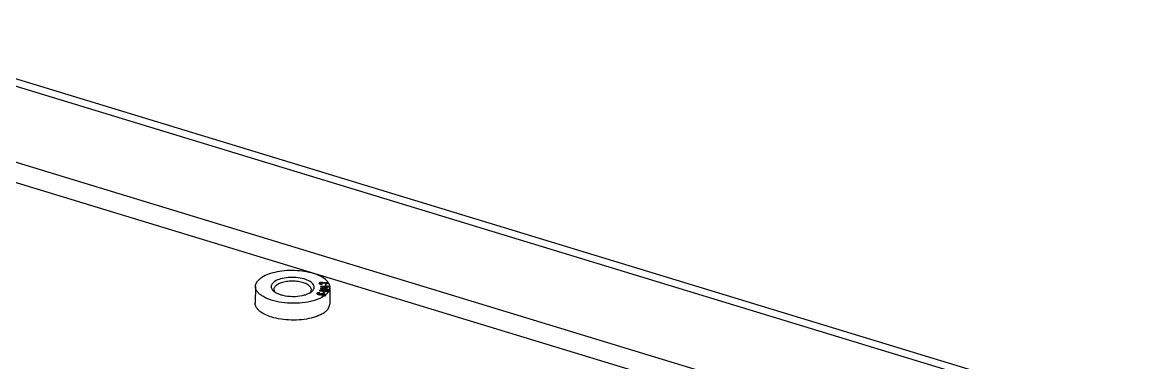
# Model space of a CAD drawing. Header units: millimetres. Extents: x -177 to 18421, y -5017 to 3255.
# Drawn here: x 4783.43 to 4813.25, y -2458.04 to -2448.95 of the extents above; entities that cross this region are included whole.
import ezdxf

# ---------------------------------------------------------------- set-up
doc = ezdxf.new("R2010")
doc.units = ezdxf.units.MM
doc.header["$LTSCALE"] = 46.255
doc.layers.get('0').update_dxf_attribs({"linetype": 'CONTINUOUS'})
doc.layers.add('02___PRT_ALL_AXES', color=7, linetype='CONTINUOUS')

msp = doc.modelspace()

# ---------------------------------------------------------------- linework, layer by layer
at = {"color": 7, "linetype": 'Continuous'}
for p, q in [((4778.095, -2449.089), (4836.647, -2466.937)), ((4777.17, -2451.372), (4836.614, -2469.491)), ((4779.315, -2451.489), (4807.781, -2460.166)), ((4791.351, -2455.911), (4791.344, -2455.918)), ((4791.344, -2455.918), (4791.345, -2455.926)), ((4791.345, -2455.926), (4791.348, -2455.932)), ((4791.351, -2455.922), (4791.346, -2455.927)), ((4791.348, -2455.932), (4791.36, -2455.94)), ((4791.367, -2455.903), (4791.351, -2455.911)), ((4791.351, -2455.911), (4791.351, -2455.922)), ((4791.367, -2455.914), (4791.351, -2455.922)), ((4791.36, -2455.94), (4791.374, -2455.944)), ((4791.387, -2455.899), (4791.367, -2455.903)), ((4791.367, -2455.903), (4791.367, -2455.914)), ((4791.378, -2455.912), (4791.367, -2455.914)), ((4791.371, -2455.924), (4791.372, -2455.917)), ((4791.375, -2455.93), (4791.371, -2455.924)), ((4791.371, -2455.924), (4791.371, -2455.936)), ((4791.375, -2455.941), (4791.371, -2455.936)), ((4791.372, -2455.917), (4791.379, -2455.912)), ((4791.374, -2455.944), (4791.398, -2455.947)), ((4791.375, -2455.93), (4791.375, -2455.941)), ((4791.384, -2455.936), (4791.375, -2455.93)), ((4791.381, -2455.945), (4791.375, -2455.941)), ((4791.379, -2455.912), (4791.392, -2455.907)), ((4791.384, -2455.936), (4791.384, -2455.945)), ((4791.397, -2455.938), (4791.384, -2455.936)), ((4791.397, -2455.898), (4791.387, -2455.899)), ((4791.387, -2455.899), (4791.387, -2455.909)), ((4791.392, -2455.907), (4791.403, -2455.906)), ((4791.418, -2455.897), (4791.397, -2455.898)), ((4791.397, -2455.898), (4791.397, -2455.907)), ((4791.397, -2455.938), (4791.397, -2455.947)), ((4791.414, -2455.939), (4791.397, -2455.938)), ((4791.398, -2455.947), (4791.419, -2455.946)), ((4791.403, -2455.906), (4791.425, -2455.906)), ((4791.419, -2455.946), (4791.414, -2455.939)), ((4791.414, -2455.939), (4791.414, -2455.946)), ((4791.418, -2455.897), (4791.418, -2455.906)), ((4791.435, -2455.898), (4791.418, -2455.897)), ((4791.425, -2455.906), (4791.577, -2455.927)), ((4791.435, -2455.898), (4791.435, -2455.908)), ((4791.57, -2455.917), (4791.435, -2455.898)), ((4791.524, -2455.955), (4791.498, -2455.957)), ((4791.498, -2455.957), (4791.505, -2455.976)), ((4791.524, -2455.955), (4791.524, -2455.966)), ((4791.532, -2455.974), (4791.524, -2455.955)), ((4791.568, -2455.877), (4791.545, -2455.88)), ((4791.545, -2455.88), (4791.57, -2455.917)), ((4791.568, -2455.888), (4791.552, -2455.89)), ((4791.568, -2455.877), (4791.568, -2455.888)), ((4791.57, -2455.917), (4791.57, -2455.926)), ((4791.577, -2455.927), (4791.601, -2455.924)), ((4791.114, -2456.164), (4791.136, -2456.149)), ((4791.281, -2456.189), (4791.279, -2456.195)), ((4791.279, -2456.195), (4791.282, -2456.202)), ((4791.288, -2456.183), (4791.281, -2456.189)), ((4791.281, -2456.189), (4791.281, -2456.198)), ((4791.288, -2456.194), (4791.281, -2456.199)), ((4791.282, -2456.202), (4791.295, -2456.211)), ((4791.301, -2456.178), (4791.288, -2456.183)), ((4791.288, -2456.183), (4791.288, -2456.194)), ((4791.301, -2456.189), (4791.288, -2456.194)), ((4791.295, -2456.211), (4791.312, -2456.217)), ((4791.321, -2456.177), (4791.301, -2456.178)), ((4791.301, -2456.178), (4791.301, -2456.189)), ((4791.32, -2456.188), (4791.301, -2456.189)), ((4791.309, -2456.212), (4791.308, -2456.207)), ((4791.309, -2456.196), (4791.318, -2456.189)), ((4791.309, -2456.201), (4791.309, -2456.196)), ((4791.309, -2456.196), (4791.309, -2456.212)), ((4791.313, -2456.206), (4791.309, -2456.201)), ((4791.313, -2456.217), (4791.309, -2456.212)), ((4791.312, -2456.217), (4791.33, -2456.222)), ((4791.313, -2456.206), (4791.313, -2456.217)), ((4791.326, -2456.211), (4791.313, -2456.206)), ((4791.318, -2456.189), (4791.327, -2456.186)), ((4791.321, -2456.177), (4791.321, -2456.188)), ((4791.344, -2456.178), (4791.321, -2456.177)), ((4791.326, -2456.211), (4791.326, -2456.221)), ((4791.335, -2456.214), (4791.326, -2456.211)), ((4791.327, -2456.186), (4791.339, -2456.186)), ((4791.33, -2456.222), (4791.351, -2456.226)), ((4791.335, -2456.214), (4791.335, -2456.223)), ((4791.35, -2456.216), (4791.335, -2456.214)), ((4791.339, -2456.186), (4791.35, -2456.188)), ((4791.344, -2456.178), (4791.344, -2456.187)), ((4791.359, -2456.18), (4791.344, -2456.178)), ((4791.354, -2456.114), (4791.349, -2456.126)), ((4791.349, -2456.126), (4791.59, -2456.151)), ((4791.35, -2456.188), (4791.359, -2456.18)), ((4791.364, -2456.215), (4791.35, -2456.216)), ((4791.35, -2456.216), (4791.35, -2456.226)), ((4791.351, -2456.226), (4791.375, -2456.226)), ((4791.354, -2456.114), (4791.354, -2456.125)), ((4791.583, -2456.116), (4791.354, -2456.114)), ((4791.404, -2456.125), (4791.354, -2456.125)), ((4791.354, -2456.125), (4791.354, -2456.126)), ((4791.374, -2456.213), (4791.364, -2456.215)), ((4791.364, -2456.215), (4791.364, -2456.226)), ((4791.373, -2456.224), (4791.366, -2456.226)), ((4791.374, -2456.213), (4791.373, -2456.224)), ((4791.383, -2456.217), (4791.373, -2456.224)), ((4791.379, -2456.061), (4791.374, -2456.073)), ((4791.374, -2456.073), (4791.583, -2456.116)), ((4791.383, -2456.205), (4791.374, -2456.213)), ((4791.375, -2456.226), (4791.391, -2456.223)), ((4791.379, -2456.073), (4791.378, -2456.074)), ((4791.379, -2456.061), (4791.379, -2456.073)), ((4791.621, -2456.086), (4791.379, -2456.061)), ((4791.427, -2456.078), (4791.379, -2456.073)), ((4791.38, -2456.009), (4791.38, -2456.017)), ((4791.523, -2456.01), (4791.38, -2456.009)), ((4791.38, -2456.017), (4791.524, -2456.051)), ((4791.395, -2456.201), (4791.383, -2456.205)), ((4791.383, -2456.205), (4791.383, -2456.217)), ((4791.395, -2456.212), (4791.383, -2456.217)), ((4791.391, -2456.223), (4791.401, -2456.22)), ((4791.422, -2456.02), (4791.393, -2456.02)), ((4791.41, -2456.198), (4791.395, -2456.201)), ((4791.395, -2456.201), (4791.395, -2456.212)), ((4791.41, -2456.21), (4791.395, -2456.212)), ((4791.401, -2456.22), (4791.411, -2456.213)), ((4791.405, -2456.123), (4791.404, -2456.131)), ((4791.405, -2456.123), (4791.606, -2456.124)), ((4791.596, -2456.143), (4791.405, -2456.123)), ((4791.41, -2456.198), (4791.41, -2456.21)), ((4791.435, -2456.198), (4791.41, -2456.198)), ((4791.42, -2456.21), (4791.41, -2456.21)), ((4791.411, -2456.213), (4791.421, -2456.209)), ((4791.423, -2456.241), (4791.414, -2456.248)), ((4791.414, -2456.248), (4791.434, -2456.252)), ((4791.421, -2456.209), (4791.435, -2456.208)), ((4791.422, -2456.017), (4791.422, -2456.027)), ((4791.422, -2456.017), (4791.523, -2456.018)), ((4791.524, -2456.041), (4791.422, -2456.017)), ((4791.423, -2456.241), (4791.423, -2456.25)), ((4791.439, -2456.243), (4791.423, -2456.241)), ((4791.428, -2456.075), (4791.428, -2456.084)), ((4791.428, -2456.075), (4791.619, -2456.094)), ((4791.611, -2456.113), (4791.428, -2456.075)), ((4791.434, -2456.252), (4791.462, -2456.254)), ((4791.435, -2456.198), (4791.435, -2456.208)), ((4791.457, -2456.201), (4791.435, -2456.198)), ((4791.435, -2456.208), (4791.452, -2456.209)), ((4791.439, -2456.243), (4791.438, -2456.252)), ((4791.457, -2456.244), (4791.439, -2456.243)), ((4791.462, -2456.156), (4791.448, -2456.174)), ((4791.448, -2456.174), (4791.473, -2456.179)), ((4791.452, -2456.209), (4791.466, -2456.213)), ((4791.462, -2456.168), (4791.456, -2456.176)), ((4791.457, -2456.201), (4791.457, -2456.21)), ((4791.48, -2456.207), (4791.457, -2456.201)), ((4791.468, -2456.24), (4791.457, -2456.244)), ((4791.457, -2456.244), (4791.457, -2456.254)), ((4791.468, -2456.251), (4791.459, -2456.254)), ((4791.462, -2456.156), (4791.462, -2456.168)), ((4791.487, -2456.161), (4791.462, -2456.156)), ((4791.479, -2456.17), (4791.462, -2456.168)), ((4791.462, -2456.254), (4791.483, -2456.252)), ((4791.466, -2456.213), (4791.477, -2456.219)), ((4791.48, -2456.231), (4791.468, -2456.24)), ((4791.468, -2456.24), (4791.468, -2456.251)), ((4791.48, -2456.242), (4791.468, -2456.251)), ((4791.48, -2456.218), (4791.472, -2456.216)), ((4791.473, -2456.179), (4791.487, -2456.161)), ((4791.477, -2456.219), (4791.482, -2456.225)), ((4791.48, -2456.207), (4791.48, -2456.218)), ((4791.495, -2456.214), (4791.48, -2456.207)), ((4791.495, -2456.225), (4791.48, -2456.218)), ((4791.482, -2456.225), (4791.48, -2456.231)), ((4791.48, -2456.231), (4791.48, -2456.242)), ((4791.481, -2456.236), (4791.48, -2456.242)), ((4791.482, -2456.225), (4791.481, -2456.236)), ((4791.483, -2456.252), (4791.495, -2456.247)), ((4791.495, -2456.214), (4791.495, -2456.225)), ((4791.508, -2456.223), (4791.495, -2456.214)), ((4791.508, -2456.235), (4791.495, -2456.225)), ((4791.495, -2456.247), (4791.495, -2456.258)), ((4791.524, -2455.966), (4791.502, -2455.968)), ((4791.505, -2455.976), (4791.532, -2455.974)), ((4791.511, -2456.231), (4791.508, -2456.223)), ((4791.508, -2456.223), (4791.508, -2456.235)), ((4791.508, -2456.238), (4791.511, -2456.231)), ((4791.508, -2456.236), (4791.508, -2456.235)), ((4791.508, -2456.238), (4791.508, -2456.249)), ((4791.523, -2455.996), (4791.523, -2456.01)), ((4791.555, -2455.996), (4791.523, -2455.996)), ((4791.555, -2456.007), (4791.523, -2456.007)), ((4791.523, -2456.01), (4791.523, -2456.018)), ((4791.523, -2456.018), (4791.524, -2456.041)), ((4791.527, -2455.974), (4791.524, -2455.966)), ((4791.524, -2456.041), (4791.524, -2456.051)), ((4791.524, -2456.051), (4791.556, -2456.051)), ((4791.555, -2456.01), (4791.555, -2455.996)), ((4791.555, -2455.996), (4791.555, -2456.007)), ((4791.555, -2456.018), (4791.555, -2456.007)), ((4791.555, -2456.01), (4791.555, -2456.021)), ((4791.629, -2456.01), (4791.555, -2456.01)), ((4791.556, -2456.051), (4791.555, -2456.018)), ((4791.555, -2456.018), (4791.555, -2456.029)), ((4791.555, -2456.018), (4791.63, -2456.018)), ((4791.556, -2456.051), (4791.555, -2456.029)), ((4791.583, -2456.116), (4791.583, -2456.124)), ((4791.611, -2456.125), (4791.583, -2456.119)), ((4791.59, -2456.151), (4791.59, -2456.162)), ((4791.595, -2456.154), (4791.59, -2456.153)), ((4791.596, -2456.143), (4791.595, -2456.154)), ((4791.606, -2456.124), (4791.606, -2456.135)), ((4791.611, -2456.113), (4791.611, -2456.125)), ((4791.621, -2456.097), (4791.618, -2456.097)), ((4791.619, -2456.094), (4791.619, -2456.106)), ((4791.621, -2456.086), (4791.621, -2456.097)), ((4791.629, -2456.01), (4791.629, -2456.018))]:
    msp.add_line(p, q, dxfattribs=at)
at = {"color": 3, "linetype": 'Continuous'}
msp.add_line((4778.304, -2448.954), (4836.649, -2466.739), dxfattribs=at)
at = {"color": 7, "linetype": 'Continuous'}
for centre, radius, start, end in [((4791.373, -2456.051), 0.261, 26.6659, 28.9728), ((4790.896, -2455.827), 0.402, 300.3021, 302.903), ((4791.129, -2455.755), 0.613, 302.904, 306.6911), ((4791.173, -2455.827), 0.538, 306.7591, 308.4418), ((4791.355, -2456.005), 0.282, 326.3813, 328.2875), ((4791.373, -2456.005), 0.262, 328.2564, 332.9223), ((4791.39, -2456.025), 0.243, 332.9507, 335.7605), ((4791.404, -2456.02), 0.227, 335.7398, 340.8769), ((4791.415, -2456.035), 0.215, 340.9073, 343.1946), ((4791.437, -2456.029), 0.193, 2.2186, 3.0942), ((4791.437, -2456.029), 0.193, 359.7613, 2.2188), ((4791.437, -2456.029), 0.193, 359.2613, 359.7606)]:
    msp.add_arc(centre, radius, start, end, dxfattribs=at)
for points, knots in [([(4791.568, -2455.877), (4791.533, -2455.834), (4791.432, -2455.756), (4791.243, -2455.672), (4791.01, -2455.612), (4790.751, -2455.58), (4790.484, -2455.579), (4790.228, -2455.61), (4790.001, -2455.669), (4789.867, -2455.73), (4789.81, -2455.767)], [0, 0, 0, 0, 0.089967, 0.20213, 0.333044, 0.475961, 0.622498, 0.763823, 0.891755, 1, 1, 1, 1]), ([(4790.158, -2455.873), (4790.133, -2455.89), (4790.098, -2455.918), (4790.069, -2455.966), (4790.06, -2456.002), (4790.062, -2456.038), (4790.082, -2456.088), (4790.111, -2456.118), (4790.134, -2456.136)], [0, 0, 0, 0, 0.284625, 0.403658, 0.513042, 0.620271, 0.733437, 1, 1, 1, 1]), ([(4791.136, -2456.149), (4791.153, -2456.136), (4791.181, -2456.11), (4791.209, -2456.061), (4791.214, -2456.009), (4791.195, -2455.958), (4791.155, -2455.911), (4791.097, -2455.87), (4791.024, -2455.834), (4790.902, -2455.793), (4790.73, -2455.764), (4790.519, -2455.764), (4790.323, -2455.796), (4790.205, -2455.842), (4790.158, -2455.873)], [0, 0, 0, 0, 0.047587, 0.087894, 0.124682, 0.163268, 0.20812, 0.261464, 0.32367, 0.393916, 0.551605, 0.717589, 0.872559, 1, 1, 1, 1]), ([(4791.135, -2456.092), (4791.135, -2456.081), (4791.131, -2456.055), (4791.111, -2456.02), (4791.079, -2455.987), (4791.019, -2455.945), (4790.919, -2455.903), (4790.779, -2455.873), (4790.625, -2455.862), (4790.472, -2455.873), (4790.335, -2455.903), (4790.253, -2455.938), (4790.22, -2455.959)], [0, 0, 0, 0, 0.034922, 0.073221, 0.117227, 0.168029, 0.289766, 0.433389, 0.588414, 0.742331, 0.882817, 1, 1, 1, 1]), ([(4791.595, -2455.925), (4791.593, -2455.922), (4791.585, -2455.909), (4791.576, -2455.897), (4791.568, -2455.888)], [0, 0, 0, 0, 0.242907, 1, 1, 1, 1]), ([(4791.629, -2456.01), (4791.628, -2456.004), (4791.625, -2455.977), (4791.615, -2455.952), (4791.606, -2455.934)], [0, 0, 0, 0, 0.242823, 1, 1, 1, 1]), ([(4790.134, -2456.136), (4790.136, -2456.138), (4790.148, -2456.148), (4790.16, -2456.156), (4790.17, -2456.162)], [0, 0, 0, 0, 0.240674, 1, 1, 1, 1]), ([(4790.22, -2455.959), (4790.207, -2455.968), (4790.184, -2455.985), (4790.157, -2456.014), (4790.14, -2456.046), (4790.136, -2456.069), (4790.135, -2456.08)], [0, 0, 0, 0, 0.297092, 0.5573, 0.787351, 1, 1, 1, 1]), ([(4790.135, -2456.08), (4790.135, -2456.094), (4790.142, -2456.124), (4790.159, -2456.149), (4790.17, -2456.161)], [0, 0, 0, 0, 0.469186, 1, 1, 1, 1]), ([(4790.17, -2456.162), (4790.198, -2456.18), (4790.265, -2456.211), (4790.418, -2456.257), (4790.633, -2456.28), (4790.847, -2456.262), (4791.002, -2456.221), (4791.069, -2456.191), (4791.099, -2456.174)], [0, 0, 0, 0, 0.105606, 0.227288, 0.499868, 0.772518, 0.894281, 1, 1, 1, 1]), ([(4791.11, -2456.16), (4791.118, -2456.15), (4791.13, -2456.128), (4791.135, -2456.104), (4791.135, -2456.092)], [0, 0, 0, 0, 0.522314, 1, 1, 1, 1]), ([(4791.508, -2456.238), (4791.516, -2456.231), (4791.547, -2456.205), (4791.574, -2456.175), (4791.59, -2456.151)], [0, 0, 0, 0, 0.269288, 1, 1, 1, 1]), ([(4791.621, -2456.086), (4791.623, -2456.082), (4791.627, -2456.064), (4791.63, -2456.045), (4791.63, -2456.031)], [0, 0, 0, 0, 0.25379, 1, 1, 1, 1])]:
    msp.add_open_spline(points, degree=3, knots=knots, dxfattribs=at)
msp.add_open_spline([(4791.099, -2456.174), (4791.103, -2456.169), (4791.106, -2456.165), (4791.11, -2456.16)], degree=3, dxfattribs=at)
at = {"layer": '02___PRT_ALL_AXES', "color": 7, "linetype": 'Continuous'}
for p, q in [((4789.643, -2456.006), (4789.637, -2456.455)), ((4791.63, -2456.031), (4791.624, -2456.48))]:
    msp.add_line(p, q, dxfattribs=at)
for points, knots in [([(4789.643, -2456.006), (4789.643, -2455.984), (4789.651, -2455.939), (4789.686, -2455.876), (4789.74, -2455.817), (4789.785, -2455.783), (4789.81, -2455.767)], [0, 0, 0, 0, 0.212646, 0.442707, 0.702889, 1, 1, 1, 1]), ([(4791.462, -2456.27), (4791.396, -2456.313), (4791.234, -2456.383), (4790.961, -2456.443), (4790.657, -2456.463), (4790.351, -2456.442), (4790.073, -2456.382), (4789.874, -2456.299), (4789.754, -2456.214), (4789.691, -2456.149), (4789.651, -2456.079), (4789.642, -2456.029), (4789.643, -2456.006)], [0, 0, 0, 0, 0.117182, 0.257667, 0.411584, 0.566609, 0.710231, 0.83197, 0.882772, 0.926778, 0.965078, 1, 1, 1, 1]), ([(4791.247, -2456.817), (4791.169, -2456.843), (4791, -2456.883), (4790.735, -2456.909), (4790.462, -2456.903), (4790.202, -2456.864), (4789.974, -2456.797), (4789.816, -2456.716), (4789.722, -2456.639), (4789.673, -2456.58), (4789.643, -2456.519), (4789.637, -2456.475), (4789.637, -2456.455)], [0, 0, 0, 0, 0.137701, 0.288553, 0.443338, 0.59233, 0.726558, 0.839242, 0.886645, 0.928363, 0.965495, 1, 1, 1, 1]), ([(4791.456, -2456.719), (4791.482, -2456.703), (4791.527, -2456.669), (4791.581, -2456.61), (4791.616, -2456.547), (4791.624, -2456.502), (4791.624, -2456.48)], [0, 0, 0, 0, 0.297111, 0.557293, 0.787354, 1, 1, 1, 1]), ([(4791.328, -2456.786), (4791.322, -2456.789), (4791.295, -2456.8), (4791.268, -2456.81), (4791.247, -2456.817)], [0, 0, 0, 0, 0.24356, 1, 1, 1, 1]), ([(4791.456, -2456.719), (4791.447, -2456.725), (4791.406, -2456.751), (4791.362, -2456.772), (4791.328, -2456.786)], [0, 0, 0, 0, 0.235496, 1, 1, 1, 1])]:
    msp.add_open_spline(points, degree=3, knots=knots, dxfattribs=at)

doc.saveas('drawing.dxf')
